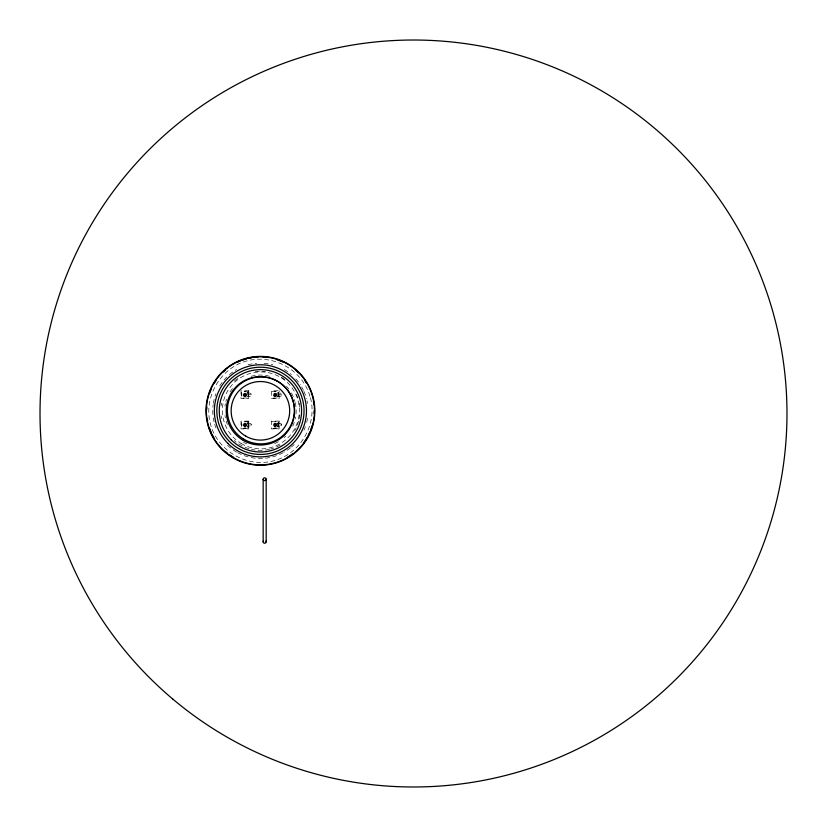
<?xml version="1.0" encoding="UTF-8"?>
<svg xmlns="http://www.w3.org/2000/svg" width="827" height="827" viewBox="0 0 827 827"><rect width="100%" height="100%" fill="white"/><g stroke="black" fill="none" stroke-linecap="round" stroke-linejoin="round"><path stroke-width="0.62" stroke-dasharray="4.13 3.1" d="M278.027 390.747L271.37 390.747L271.37 398.521L279.144 398.521L279.144 390.747M271.969 391.46L278.534 391.46L278.534 398.025L271.969 398.025M247.149 392.432L248.11 392.432L248.11 397.084L247.149 397.084M278.068 392.432L278.068 397.084M247.066 392.753L248.669 393.073M278.068 392.753L278.957 393.073M247.149 393.073L250.043 393.135A1.613 1.613 0 0 1 250.043 396.34L247.149 396.443M277.427 393.073L280.332 393.135A1.613 1.613 0 0 1 281.056 393.404M247.635 394.737L251.48 394.737M277.913 394.737L281.759 394.737M277.427 396.443L280.332 396.34A1.613 1.613 0 0 0 281.573 393.983M248.017 396.764L248.669 396.443M278.068 396.764L278.957 396.443M271.969 421.739L278.534 421.739L278.534 428.303L271.969 428.303M247.149 422.711L248.11 422.711L248.11 427.363L247.149 427.363M278.068 422.711L278.068 427.363M248.017 423.031L248.669 423.352L247.149 423.352M278.068 423.031L278.957 423.352L277.427 423.352M248.11 423.414L250.043 423.414A1.613 1.613 0 0 1 250.043 426.618L248.11 426.618M277.955 423.465L277.955 426.577A3.122 3.122 0 0 0 277.955 423.465L280.332 423.414A1.613 1.613 0 0 1 280.332 426.618L277.913 426.618M247.635 425.016L251.48 425.016M277.913 425.016L281.759 425.016M247.149 426.722L248.669 427.042L247.066 427.042M277.427 426.722L278.957 426.722L278.068 427.042M309.898 396.298C302.672 370.02 273.22 353.708 247.035 360.872C220.261 367.86 203.142 397.508 210.471 424.199C217.47 450.973 247.118 468.092 273.809 460.763C300.583 453.765 317.702 424.117 310.373 397.436M241.96 425.833A3.122 3.122 0 0 1 241.96 424.21M241.96 395.544A3.122 3.122 0 0 1 241.96 393.931M299.798 414.689A39.562 39.562 0 0 1 299.219 418.545M298.64 421.057A39.562 39.562 0 0 1 294.681 430.598M280.208 445.081A39.562 39.562 0 0 1 270.667 449.03M269.416 449.34A39.562 39.562 0 0 1 251.429 449.34M248.948 448.679A39.562 39.562 0 0 1 234.33 440.553M221.626 418.545A39.562 39.562 0 0 1 221.202 415.981M221.202 405.654A39.562 39.562 0 0 1 221.626 403.09M234.33 381.071A39.562 39.562 0 0 1 239.541 377.215M255.254 371.592A39.562 39.562 0 0 1 265.591 371.592M281.304 377.215A39.562 39.562 0 0 1 285.522 380.234M296.459 394.479A39.562 39.562 0 0 1 297.885 398.107M299.219 403.09A39.562 39.562 0 0 1 299.798 406.946M307.499 418.276A47.656 47.656 0 0 1 306.455 423.155M305.349 426.711A47.656 47.656 0 0 1 303.964 430.205M294.123 444.512A47.656 47.656 0 0 1 291.383 447.045M290.422 447.852A47.656 47.656 0 0 1 284.25 452.09M283.175 452.7A47.656 47.656 0 0 1 237.669 452.7M236.594 452.09A47.656 47.656 0 0 1 226.722 444.512M215.93 427.89A47.656 47.656 0 0 1 214.72 424.344M214.079 421.956A47.656 47.656 0 0 1 213.025 415.795M212.911 414.544A47.656 47.656 0 0 1 213.17 404.589M213.345 403.349A47.656 47.656 0 0 1 215.93 393.745M219.775 385.92A47.656 47.656 0 0 1 226.722 377.112M229.461 374.579A47.656 47.656 0 0 1 236.594 369.535M248.09 364.779A47.656 47.656 0 0 1 256.69 363.301M264.154 363.301A47.656 47.656 0 0 1 272.755 364.779M284.25 369.535A47.656 47.656 0 0 1 291.383 374.579M295.828 378.911A47.656 47.656 0 0 1 300.397 384.865M301.7 386.984A47.656 47.656 0 0 1 303.437 390.282M303.964 391.419A47.656 47.656 0 0 1 306.455 398.48M307.034 400.888A47.656 47.656 0 0 1 307.499 403.349M295.229 402.687A35.747 35.747 0 0 1 295.229 418.938M294.278 422.297A35.747 35.747 0 0 1 291.383 428.686M285.697 436.087A35.747 35.747 0 0 1 284.002 437.679M278.296 441.773A35.747 35.747 0 0 1 274.099 443.841M246.746 443.841A35.747 35.747 0 0 1 243.562 442.331M227.394 424.489A35.747 35.747 0 0 1 226.216 421.181M225.368 417.8A35.747 35.747 0 0 1 224.985 415.485M224.985 406.15A35.747 35.747 0 0 1 225.368 403.834M225.895 401.56A35.747 35.747 0 0 1 226.567 399.338M230.061 391.946A35.747 35.747 0 0 1 232.79 388.132M251.17 376.285A35.747 35.747 0 0 1 269.674 376.285M286.504 386.374A35.747 35.747 0 0 1 288.778 389.052M291.383 392.939A35.747 35.747 0 0 1 294.95 401.56M278.368 394.737L277.955 396.298A3.122 3.122 0 0 0 277.955 393.176L278.368 394.737M244.968 391.626L244.161 391.729A3.122 3.122 0 0 1 245.774 391.729L244.968 391.626M275.257 391.626L274.45 391.729A3.122 3.122 0 0 1 276.063 391.729L275.257 391.626M245.774 428.035L244.161 428.035A3.122 3.122 0 0 0 245.774 428.035M276.063 428.035L274.45 428.035A3.122 3.122 0 0 0 276.063 428.035M248.762 390.747L240.988 390.747L240.988 398.521L248.762 398.521L248.762 390.747M248.255 391.46L241.691 391.46L241.691 398.025L248.255 398.025L248.255 391.46M248.762 421.119L240.988 421.119L240.988 428.893L248.762 428.893L248.762 421.119M279.144 421.119L271.37 421.119L271.37 428.893L279.144 428.893L279.144 421.119M248.255 421.739L241.691 421.739L241.691 428.303L248.255 428.303L248.255 421.739M241.143 443.458A38.487 38.487 0 0 0 299.353 410.967A38.487 38.487 0 0 0 242.115 376.802A38.487 38.487 0 0 0 241.143 443.458"/><path stroke-width="1.24" d="M274.946 425.305L274.926 424.499L275.701 424.685M266.18 479.247A1.509 1.396 0 0 1 263.916 480.446A1.509 1.396 0 0 1 263.916 478.037A1.509 1.396 0 0 1 266.18 479.247L266.18 541.83M263.162 479.247L263.162 541.83M314.157 410.812A53.734 53.734 0 0 1 314.095 413.355M311.986 425.946A53.734 53.734 0 0 1 310.766 429.585M309.815 431.973A53.734 53.734 0 0 1 308.171 435.447M306.951 437.679A53.734 53.734 0 0 1 303.437 443.014M292.624 453.837A53.734 53.734 0 0 1 287.289 457.352M233.555 457.352A53.734 53.734 0 0 1 229.265 454.592M227.208 453.051A53.734 53.734 0 0 1 225.223 451.418M213.883 437.679A53.734 53.734 0 0 1 212.094 434.309M211.03 431.973A53.734 53.734 0 0 1 209.644 428.376M207.66 420.995A53.734 53.734 0 0 1 207.236 418.462M206.709 409.551A53.734 53.734 0 0 1 206.822 406.998M209.644 393.259A53.734 53.734 0 0 1 211.03 389.662M214.534 382.86A53.734 53.734 0 0 1 215.919 380.709M223.331 371.933A53.734 53.734 0 0 1 225.223 370.217M236.935 362.484A53.734 53.734 0 0 1 240.45 360.934M242.859 360.034A53.734 53.734 0 0 1 246.518 358.908M248.989 358.308A53.734 53.734 0 0 1 251.501 357.833M255.326 357.326A53.734 53.734 0 0 1 257.879 357.14M262.965 357.14A53.734 53.734 0 0 1 265.519 357.326M276.766 359.631A53.734 53.734 0 0 1 283.909 362.484M295.621 370.217A53.734 53.734 0 0 1 298.413 372.822M304.925 380.709A53.734 53.734 0 0 1 306.31 382.86M313.412 401.891A53.734 53.734 0 0 1 313.774 404.444M265.984 541.127A1.509 1.396 0 0 1 264.671 543.225A1.509 1.396 0 0 1 263.358 541.127M244.585 394.737L245.536 395.089L244.585 394.737M244.585 424.716L245.536 425.068L244.585 424.716M274.771 394.737L275.711 395.089L274.771 394.737M244.585 394.097L244.12 394.913L245.526 395.73L245.526 394.097L244.585 394.097M244.585 424.086L244.585 425.709L245.526 425.709L245.526 424.086L244.585 424.086M274.771 394.097L274.771 395.73L275.711 395.73L275.711 394.097L274.771 394.097M274.771 424.086L274.771 425.709L275.711 425.709L275.711 424.086L274.771 424.086M172.657 698.96A373.484 373.484 0 0 0 781.133 479.34A373.484 373.484 0 0 0 286.7 62.201A373.484 373.484 0 0 0 172.657 698.96M233.214 457.931A54.406 54.406 0 0 0 314.829 410.812A54.406 54.406 0 0 0 233.214 363.694A54.406 54.406 0 0 0 233.214 457.931M231.312 439.923A41.164 41.164 0 0 0 300.191 421.47A41.164 41.164 0 0 0 249.764 371.054A41.164 41.164 0 0 0 231.312 439.923M227.859 443.386A46.054 46.054 0 0 0 304.915 422.731A46.054 46.054 0 0 0 248.503 366.33A46.054 46.054 0 0 0 227.859 443.386M238.621 448.585A43.614 43.614 0 0 0 304.036 410.812A43.614 43.614 0 0 0 238.621 373.049A43.614 43.614 0 0 0 238.621 448.585M233.39 457.641A54.075 54.075 0 0 0 314.487 410.812A54.075 54.075 0 0 0 233.39 363.983A54.075 54.075 0 0 0 233.39 457.641M243.324 440.429A34.186 34.186 0 0 0 294.608 410.812A34.186 34.186 0 0 0 243.324 381.206A34.186 34.186 0 0 0 243.324 440.429M245.784 436.16A29.265 29.265 0 0 0 289.688 410.812A29.265 29.265 0 0 0 245.784 385.465A29.265 29.265 0 0 0 245.784 436.16M243.717 439.147A33.462 33.462 0 0 0 294.329 410.895A33.462 33.462 0 0 0 244.554 381.185A33.462 33.462 0 0 0 243.717 439.147M244.337 426.143A1.447 1.447 0 0 0 246.508 424.892A1.447 1.447 0 0 0 244.337 423.641A1.447 1.447 0 0 0 244.337 426.143M244.037 395.937A1.447 1.447 0 0 0 246.456 395.285A1.447 1.447 0 0 0 244.689 393.518A1.447 1.447 0 0 0 244.037 395.937M274.223 395.937A1.447 1.447 0 0 0 276.642 395.285A1.447 1.447 0 0 0 274.864 393.518A1.447 1.447 0 0 0 274.223 395.937M274.523 426.143A1.447 1.447 0 0 0 276.683 424.892A1.447 1.447 0 0 0 274.523 423.641A1.447 1.447 0 0 0 274.523 426.143"/></g></svg>
